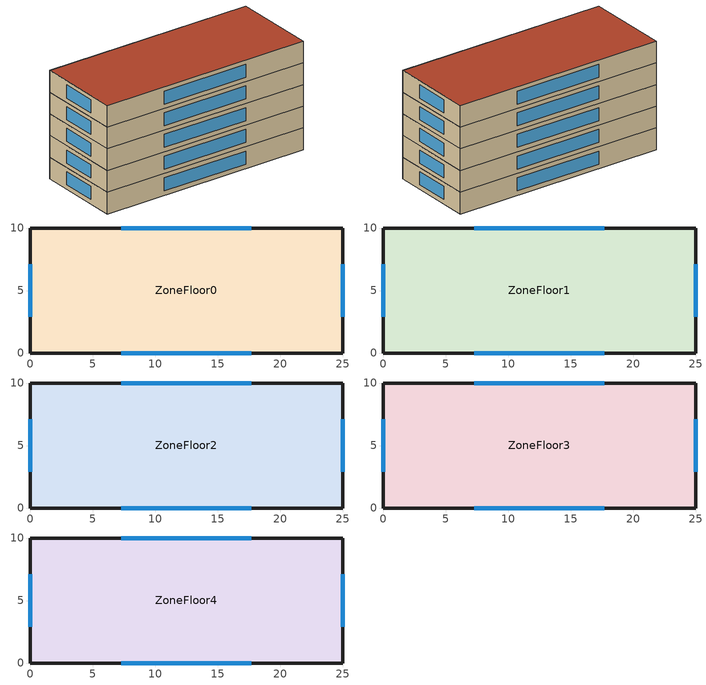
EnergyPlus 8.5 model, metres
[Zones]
ZoneFloor0
 floor ground (http://uesl_data/sources/archetypes/grounds/Ground1994_concrete_slab_medium): 0,0 0,10 25,10 25,0 z0
 wall outside (http://uesl_data/sources/archetypes/walls/Wall1994_concrete_areated_medium): 0,10 0,0 25,0 25,10 0,10 z0:2.5
 window (http://uesl_data/sources/archetypes/windows/Window1994_LowE_Air_Double): 0,7.08 0,2.92 / 17.71,10 7.29,10 / 25,2.92 25,7.08 / 7.29,0 17.71,0 z0.5:2
ZoneFloor1
 floor to ZoneFloor0 (http://uesl_data/sources/archetypes/floors/cesar_default_internal_ceiling_mirrored): 0,0 0,10 25,10 25,0 z2.5
 wall outside (http://uesl_data/sources/archetypes/walls/Wall1994_concrete_areated_medium): 0,10 0,0 25,0 25,10 0,10 z2.5:5
 window (http://uesl_data/sources/archetypes/windows/Window1994_LowE_Air_Double): 0,7.08 0,2.92 / 17.71,10 7.29,10 / 25,2.92 25,7.08 / 7.29,0 17.71,0 z3:4.5
ZoneFloor2
 floor to ZoneFloor1 (http://uesl_data/sources/archetypes/floors/cesar_default_internal_ceiling_mirrored): 0,0 0,10 25,10 25,0 z5
 wall outside (http://uesl_data/sources/archetypes/walls/Wall1994_concrete_areated_medium): 0,10 0,0 25,0 25,10 0,10 z5:7.5
 window (http://uesl_data/sources/archetypes/windows/Window1994_LowE_Air_Double): 0,7.08 0,2.92 / 17.71,10 7.29,10 / 25,2.92 25,7.08 / 7.29,0 17.71,0 z5.5:7
ZoneFloor3
 floor to ZoneFloor2 (http://uesl_data/sources/archetypes/floors/cesar_default_internal_ceiling_mirrored): 0,0 0,10 25,10 25,0 z7.5
 wall outside (http://uesl_data/sources/archetypes/walls/Wall1994_concrete_areated_medium): 0,10 0,0 25,0 25,10 0,10 z7.5:10
 window (http://uesl_data/sources/archetypes/windows/Window1994_LowE_Air_Double): 0,7.08 0,2.92 / 17.71,10 7.29,10 / 25,2.92 25,7.08 / 7.29,0 17.71,0 z8:9.5
ZoneFloor4
 floor to ZoneFloor3 (http://uesl_data/sources/archetypes/floors/cesar_default_internal_ceiling_mirrored): 0,0 0,10 25,10 25,0 z10
 wall outside (http://uesl_data/sources/archetypes/walls/Wall1994_concrete_areated_medium): 0,10 0,0 25,0 25,10 0,10 z10:12.5
 window (http://uesl_data/sources/archetypes/windows/Window1994_LowE_Air_Double): 0,7.08 0,2.92 / 17.71,10 7.29,10 / 25,2.92 25,7.08 / 7.29,0 17.71,0 z10.5:12
 roof outside (http://uesl_data/sources/archetypes/roofs/Roof1994_concrete_med_insulation): 25,0 25,10 0,10 0,0 z12.5
[BUILDING]
Building: North Axis=0; Terrain=Suburbs; Loads Convergence Tolerance Value=0.04; Temperature Convergence Tolerance Value=0.4; Solar Distribution=FullExterior; Maximum Number of Warmup Days=25; Minimum Number of Warmup Days=6
[SITE:GROUNDTEMPERATURE:BUILDINGSURFACE]
18, 18, 18, 18, 18, 18, 18, 18, 18, 18, 18, 18
[SITE:GROUNDTEMPERATURE:FCFACTORMETHOD]
January Ground Temperature=1.6; February Ground Temperature=0.7; March Ground Temperature=2.3; April Ground Temperature=4.8; May Ground Temperature=11.2; June Ground Temperature=16.2; July Ground Temperature=19.6; August Ground Temperature=20.6; September Ground Temperature=18.9; October Ground Temperature=15; November Ground Temperature=9.8; December Ground Temperature=5
[SITE:GROUNDTEMPERATURE:SHALLOW]
14, 14, 14, 14, 14, 14, 14, 14, 14, 14, 14, 14
[SITE:GROUNDTEMPERATURE:DEEP]
14, 14, 14, 14, 14, 14, 14, 14, 14, 14, 14, 14
[MATERIAL] Roughness=Rough; Thermal Absorptance=0.9
Name | Thickness | Conductivity | Density | Specific Heat | Solar Absorptance | Visible Absorptance
http://uesl_data/sources/archetypes/constructionLayers/1994_Gr2_L1 | 0.14 | 1.5 | 2000 | 840 | 0.6 | 0.6
http://uesl_data/sources/archetypes/constructionLayers/1994_Gr2_L2 | 0.02 | 0.04 | 240 | 760 | 0.6 | 0.6
http://uesl_data/sources/archetypes/constructionLayers/1994_Gr2_L3 | 0.04 | 0.7 | 1330 | 1000 | 0.6 | 0.6
http://uesl_data/sources/archetypes/floors/cesar_default_internal_ceiling_L1 | 0.1 | 1.4 | 2100 | 840 | 0.6 | 0.6
http://uesl_data/sources/archetypes/constructionLayers/1994_Wa2_L1 | 0.015 | 0.87 | 2085 | 840 | 0.6 | 0.6
http://uesl_data/sources/archetypes/constructionLayers/1994_Wa2_L2 | 0.24 | 0.13 | 500 | 840 | 0.6 | 0.6
http://uesl_data/sources/archetypes/constructionLayers/1994_Wa2_L3; http://uesl_data/sources/archetypes/constructionLayers/1994_Ro2_L5 | 0.005 | 0.7 | 1100 | 900 | 0.6 | 0.6
http://uesl_data/sources/archetypes/constructionLayers/1994_Ro2_L1 | 0.008 | 0.17 | 1050 | 1000 | 0.9 | 0.9
http://uesl_data/sources/archetypes/constructionLayers/1994_Ro2_L2 | 0.09 | 0.04 | 100 | 840 | 0.6 | 0.6
http://uesl_data/sources/archetypes/constructionLayers/1994_Ro2_L4 | 0.18 | 2.1 | 2300 | 840 | 0.6 | 0.6
[MATERIAL:NOMASS]
http://uesl_data/sources/archetypes/constructionLayers/1994_Ro2_L3: Roughness=Rough; Thermal Resistance=0.0210526; Thermal Absorptance=0.9; Solar Absorptance=0.7; Visible Absorptance=0.7
[WINDOWMATERIAL:GLAZING] Optical Data Type=SpectralAverage; Thickness=0.005; Infrared Transmittance at Normal Incidence=0; Back Side Infrared Hemispherical Emissivity=0.84; Conductivity=1; Dirt Correction Factor for Solar and Visible Transmittance=1; Solar Diffusing=No; Youngs modulus=72000000000; Poissons ratio=0.22
Name | Solar Transmittance at Normal Incidence | Front Side Solar Reflectance at Normal Incidence | Back Side Solar Reflectance at Normal Incidence | Visible Transmittance at Normal Incidence | Front Side Visible Reflectance at Normal Incidence | Back Side Visible Reflectance at Normal Incidence | Front Side Infrared Hemispherical Emissivity
http://uesl_data/sources/archetypes/constructionLayers/1994_Wi1_L1 | 0.85 | 0.077 | 0.077 | 0.904 | 0.083 | 0.083 | 0.84
http://uesl_data/sources/archetypes/constructionLayers/1994_Wi1_L3 | 0.591 | 0.289 | 0.225 | 0.896 | 0.044 | 0.048 | 0.041
[WINDOWMATERIAL:GAS]
http://uesl_data/sources/archetypes/constructionLayers/1994_Wi1_L2: Gas Type=Air; Thickness=0.012
[WINDOWMATERIAL:SHADE]
Shade0101: Solar Transmittance=0.31; Solar Reflectance=0.5; Visible Transmittance=0.31; Visible Reflectance=0.5; Infrared Hemispherical Emissivity=0.9; Infrared Transmittance=0; Thickness=0.001; Conductivity=0.9; Shade to Glass Distance=0.1; Top Opening Multiplier=0; Bottom Opening Multiplier=0; LeftSide Opening Multiplier=0; RightSide Opening Multiplier=0; Airflow Permeability=0
[CONSTRUCTION]
http://uesl_data/sources/archetypes/grounds/Ground1994_concrete_slab_medium: http://uesl_data/sources/archetypes/constructionLayers/1994_Gr2_L1, http://uesl_data/sources/archetypes/constructionLayers/1994_Gr2_L2, http://uesl_data/sources/archetypes/constructionLayers/1994_Gr2_L3
http://uesl_data/sources/archetypes/floors/cesar_default_internal_ceiling_mirrored: http://uesl_data/sources/archetypes/floors/cesar_default_internal_ceiling_L1
http://uesl_data/sources/archetypes/walls/Wall1994_concrete_areated_medium: http://uesl_data/sources/archetypes/constructionLayers/1994_Wa2_L1, http://uesl_data/sources/archetypes/constructionLayers/1994_Wa2_L2, http://uesl_data/sources/archetypes/constructionLayers/1994_Wa2_L3
http://uesl_data/sources/archetypes/roofs/Roof1994_concrete_med_insulation: http://uesl_data/sources/archetypes/constructionLayers/1994_Ro2_L1, http://uesl_data/sources/archetypes/constructionLayers/1994_Ro2_L2, http://uesl_data/sources/archetypes/constructionLayers/1994_Ro2_L3, http://uesl_data/sources/archetypes/constructionLayers/1994_Ro2_L4, http://uesl_data/sources/archetypes/constructionLayers/1994_Ro2_L5
http://uesl_data/sources/archetypes/windows/Window1994_LowE_Air_Double: http://uesl_data/sources/archetypes/constructionLayers/1994_Wi1_L1, http://uesl_data/sources/archetypes/constructionLayers/1994_Wi1_L2, http://uesl_data/sources/archetypes/constructionLayers/1994_Wi1_L3
[WINDOWPROPERTY:SHADINGCONTROL]
shade_control: Shading Type=ExteriorShade; Shading Control Type=OnIfHighSolarOnWindow; Setpoint=90; Shading Control Is Scheduled=No; Glare Control Is Active=No; Shading Device Material=Shade0101; Type of Slat Angle Control for Blinds=FixedSlatAngle
[ZONE] Type=1; Multiplier=1; Ceiling Height=autocalculate; Volume=autocalculate; Floor Area=autocalculate; Part of Total Floor Area=Yes
ZoneFloor0; ZoneFloor1; ZoneFloor2; ZoneFloor3; ZoneFloor4
[PEOPLE] Number of People Schedule=MFH_NOMINAL_occupancy_fraction_schedule; Number of People Calculation Method=Area/Person; Zone Floor Area per Person=33.3333; Fraction Radiant=0.3; Sensible Heat Fraction=autocalculate; Activity Level Schedule=MFH_NOMINAL_activity_schedule; Carbon Dioxide Generation Rate=3.82e-08; Enable ASHRAE 55 Comfort Warnings=No; Mean Radiant Temperature Calculation Type=ZoneAveraged; Clothing Insulation Calculation Method=ClothingInsulationSchedule
Name | Zone or ZoneList
ZoneFloor0_People | ZoneFloor0
ZoneFloor1_People | ZoneFloor1
ZoneFloor2_People | ZoneFloor2
ZoneFloor3_People | ZoneFloor3
ZoneFloor4_People | ZoneFloor4
[LIGHTS] Schedule=MFH_NOMINAL_lighting_fraction_schedule; Design Level Calculation Method=Watts/Area; Watts per Zone Floor Area=3.17111; Return Air Fraction=0; Fraction Radiant=0.4; Fraction Visible=0.2; Fraction Replaceable=1; EndUse Subcategory=General; Return Air Fraction Calculated from Plenum Temperature=No; Return Air Fraction Function of Plenum Temperature Coefficient 1=0; Return Air Fraction Function of Plenum Temperature Coefficient 2=0
Name | Zone or ZoneList
ZoneFloor0_Lights | ZoneFloor0
ZoneFloor1_Lights | ZoneFloor1
ZoneFloor2_Lights | ZoneFloor2
ZoneFloor3_Lights | ZoneFloor3
ZoneFloor4_Lights | ZoneFloor4
[ELECTRICEQUIPMENT] Schedule=MFH_NOMINAL_electric_appliances_fraction_schedule; Design Level Calculation Method=Watts/Area; Watts per Zone Floor Area=7.2; Fraction Latent=0; Fraction Radiant=0.75; Fraction Lost=0; EndUse Subcategory=General
Name | Zone or ZoneList
ZoneFloor0_Appliances | ZoneFloor0
ZoneFloor1_Appliances | ZoneFloor1
ZoneFloor2_Appliances | ZoneFloor2
ZoneFloor3_Appliances | ZoneFloor3
ZoneFloor4_Appliances | ZoneFloor4
[HOTWATEREQUIPMENT] Schedule=MFH_NOMINAL_dhw_fraction_schedule; Design Level Calculation Method=Watts/Area; Power per Zone Floor Area=10.15; Fraction Latent=0; Fraction Radiant=0; Fraction Lost=1; EndUse Subcategory=General
Name | Zone or ZoneList
ZoneFloor0_DHW | ZoneFloor0
ZoneFloor1_DHW | ZoneFloor1
ZoneFloor2_DHW | ZoneFloor2
ZoneFloor3_DHW | ZoneFloor3
ZoneFloor4_DHW | ZoneFloor4
[ZONEINFILTRATION:DESIGNFLOWRATE] Schedule=Constant_1; Design Flow Rate Calculation Method=AirChanges/Hour; Air Changes per Hour=0.585; Constant Term Coefficient=1; Temperature Term Coefficient=0; Velocity Term Coefficient=0; Velocity Squared Term Coefficient=0
Name | Zone or ZoneList
ZoneFloor0_Infiltration | ZoneFloor0
ZoneFloor1_Infiltration | ZoneFloor1
ZoneFloor2_Infiltration | ZoneFloor2
ZoneFloor3_Infiltration | ZoneFloor3
ZoneFloor4_Infiltration | ZoneFloor4
[HVACTEMPLATE:THERMOSTAT]
MFH_NOMINAL_Residential_thermostat: Heating Setpoint Schedule=MFH_NOMINAL_heating_setpoint_schedule; Cooling Setpoint Schedule=MFH_NOMINAL_cooling_setpoint_schedule
[HVACTEMPLATE:ZONE:IDEALLOADSAIRSYSTEM] Template Thermostat=MFH_NOMINAL_Residential_thermostat; Maximum Heating Supply Air Temperature=50; Minimum Cooling Supply Air Temperature=13; Maximum Heating Supply Air Humidity Ratio=0.0156; Minimum Cooling Supply Air Humidity Ratio=0.0077; Heating Limit=NoLimit; Cooling Limit=NoLimit; Dehumidification Control Type=ConstantSensibleHeatRatio; Cooling Sensible Heat Ratio=0.7; Dehumidification Setpoint=60; Humidification Control Type=None; Humidification Setpoint=30; Outdoor Air Method=DetailedSpecification; Outdoor Air Flow Rate per Person=0; Outdoor Air Flow Rate per Zone Floor Area=0; Outdoor Air Flow Rate per Zone=0; Design Specification Outdoor Air Object=MFH_NOMINAL_Residential_outdoorair; Demand Controlled Ventilation Type=None; Outdoor Air Economizer Type=NoEconomizer; Heat Recovery Type=None; Sensible Heat Recovery Effectiveness=0.7; Latent Heat Recovery Effectiveness=0.65
ZoneFloor0; ZoneFloor1; ZoneFloor2; ZoneFloor3; ZoneFloor4
[DESIGNSPECIFICATION:OUTDOORAIR]
MFH_NOMINAL_Residential_outdoorair: Outdoor Air Method=Flow/Area; Outdoor Air Flow per Person=0; Outdoor Air Flow per Zone Floor Area=0.000305556; Outdoor Air Flow per Zone=0; Outdoor Air Flow Air Changes per Hour=0; Outdoor Air Flow Rate Fraction Schedule=MFH_NOMINAL_ventilation_fraction_schedule
[SCHEDULE:CONSTANT]
Constant_1: Hourly Value=1
[SCHEDULE:FILE] File=profiles\SIA2024_MFH_nominal.csvy; Rows to Skip at Top=87; Number of Hours of Data=8760; Column Separator=Semicolon; Interpolate to Timestep=No
Name | Column Number
MFH_NOMINAL_occupancy_fraction_schedule | 2
MFH_NOMINAL_activity_schedule | 3
MFH_NOMINAL_lighting_fraction_schedule | 5
MFH_NOMINAL_electric_appliances_fraction_schedule | 4
MFH_NOMINAL_dhw_fraction_schedule | 6
MFH_NOMINAL_heating_setpoint_schedule | 7
MFH_NOMINAL_cooling_setpoint_schedule | 8
MFH_NOMINAL_ventilation_fraction_schedule | 9
